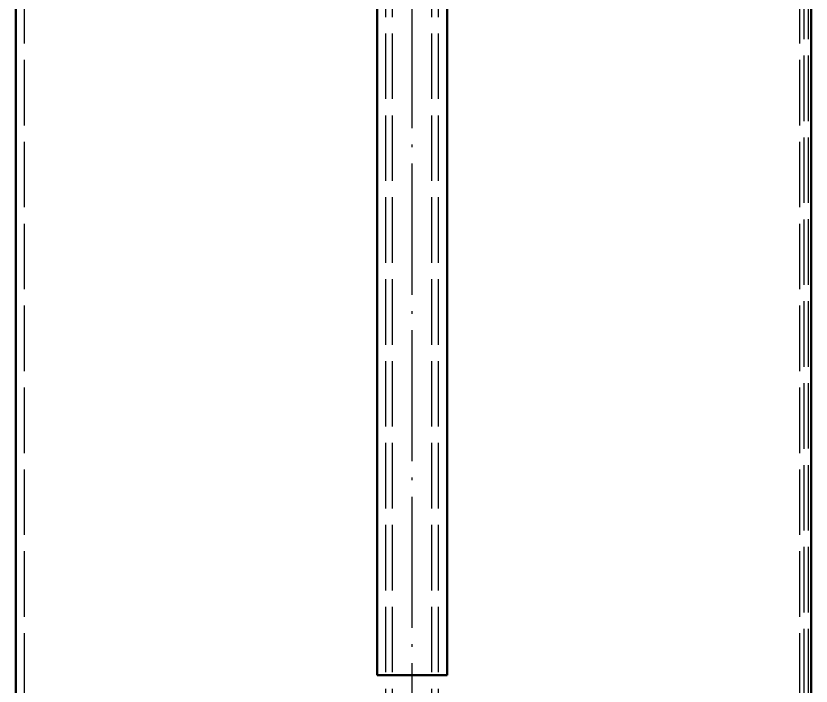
# Model space of a CAD drawing. Header units: millimetres. Extents: x 0 to 420, y 0 to 297.
# Drawn here: x 146.3 to 182.72, y 174.08 to 204.76 of the extents above; entities that cross this region are included whole.
import ezdxf

# ---------------------------------------------------------------- set-up
doc = ezdxf.new("R2010")
doc.units = ezdxf.units.MM
doc.linetypes.add('ISO02-TRAZOS', pattern=[3.75, 3, -0.75])
doc.linetypes.add('ISO04-TRAZO-PUNTO', pattern=[7.625, 6, -0.75, 0.125, -0.75])
for name, color, linetype, lineweight in [('01-VISIBLE', 7, 'CONTINUOUS', 50), ('02-OCULTA', 4, 'ISO02-TRAZOS', 25), ('03-EJE', 1, 'ISO04-TRAZO-PUNTO', 25)]:
    doc.layers.add(name, color=color, linetype=linetype, lineweight=lineweight)

msp = doc.modelspace()

# ---------------------------------------------------------------- linework, layer by layer
at = {"layer": '01-VISIBLE'}
for p, q in [((162.849, 246.642), (162.849, 174.58)), ((166.049, 246.642), (166.049, 174.58)), ((146.299, 167.68), (146.299, 233.185)), ((182.719, 167.68), (182.719, 233.235))]:
    msp.add_line(p, q, dxfattribs=at)
msp.add_lwpolyline([(166.049, 174.58), (165.949, 174.58), (165.849, 174.58), (165.749, 174.58), (165.649, 174.58), (165.549, 174.58), (165.449, 174.58), (165.349, 174.58), (165.249, 174.58), (165.149, 174.58), (165.049, 174.58), (164.949, 174.58), (164.849, 174.58), (164.749, 174.58), (164.649, 174.58), (164.549, 174.58), (164.449, 174.58), (164.349, 174.58), (164.249, 174.58), (164.149, 174.58), (164.049, 174.58), (163.949, 174.58), (163.849, 174.58), (163.749, 174.58), (163.649, 174.58), (163.549, 174.58), (163.449, 174.58), (163.349, 174.58), (163.249, 174.58), (163.149, 174.58), (163.049, 174.58), (162.949, 174.58), (162.849, 174.58)], dxfattribs=at)
at = {"layer": '02-OCULTA'}
for p, q in [((163.249, 140.96), (163.249, 246.1)), ((163.549, 140.96), (163.549, 246.1)), ((165.349, 140.96), (165.349, 246.1)), ((165.649, 140.96), (165.649, 246.1)), ((146.699, 136), (146.699, 233.435)), ((182.199, 136), (182.199, 233.435)), ((182.399, 139.948), (182.399, 233.115)), ((182.399, 139.948), (182.399, 233.115)), ((182.599, 136.2), (182.599, 233.435)), ((182.719, 136.2), (182.719, 233.235))]:
    msp.add_line(p, q, dxfattribs=at)
for points in [[(162.849, 174.58), (162.955, 174.58), (163.062, 174.58), (163.169, 174.58), (163.275, 174.58), (163.382, 174.58), (163.489, 174.58), (163.595, 174.58), (163.702, 174.58), (163.809, 174.58), (163.915, 174.58), (164.022, 174.58), (164.129, 174.58), (164.235, 174.58), (164.342, 174.58), (164.449, 174.58)], [(164.449, 174.58), (164.549, 174.58), (164.649, 174.58), (164.749, 174.58), (164.849, 174.58), (164.949, 174.58), (165.049, 174.58), (165.149, 174.58), (165.249, 174.58), (165.349, 174.58), (165.449, 174.58), (165.549, 174.58), (165.649, 174.58), (165.749, 174.58), (165.849, 174.58), (165.949, 174.58), (166.049, 174.58)]]:
    msp.add_lwpolyline(points, dxfattribs=at)
at = {"layer": '03-EJE'}
msp.add_line((164.449, 131), (164.449, 253.5), dxfattribs=at)

doc.saveas('drawing.dxf')
